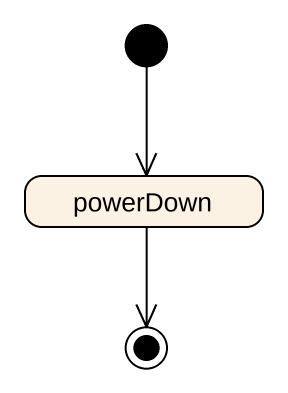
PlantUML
@startuml
hide empty description
state powerDown
[*] --> powerDown
powerDown --> [*]
@enduml
